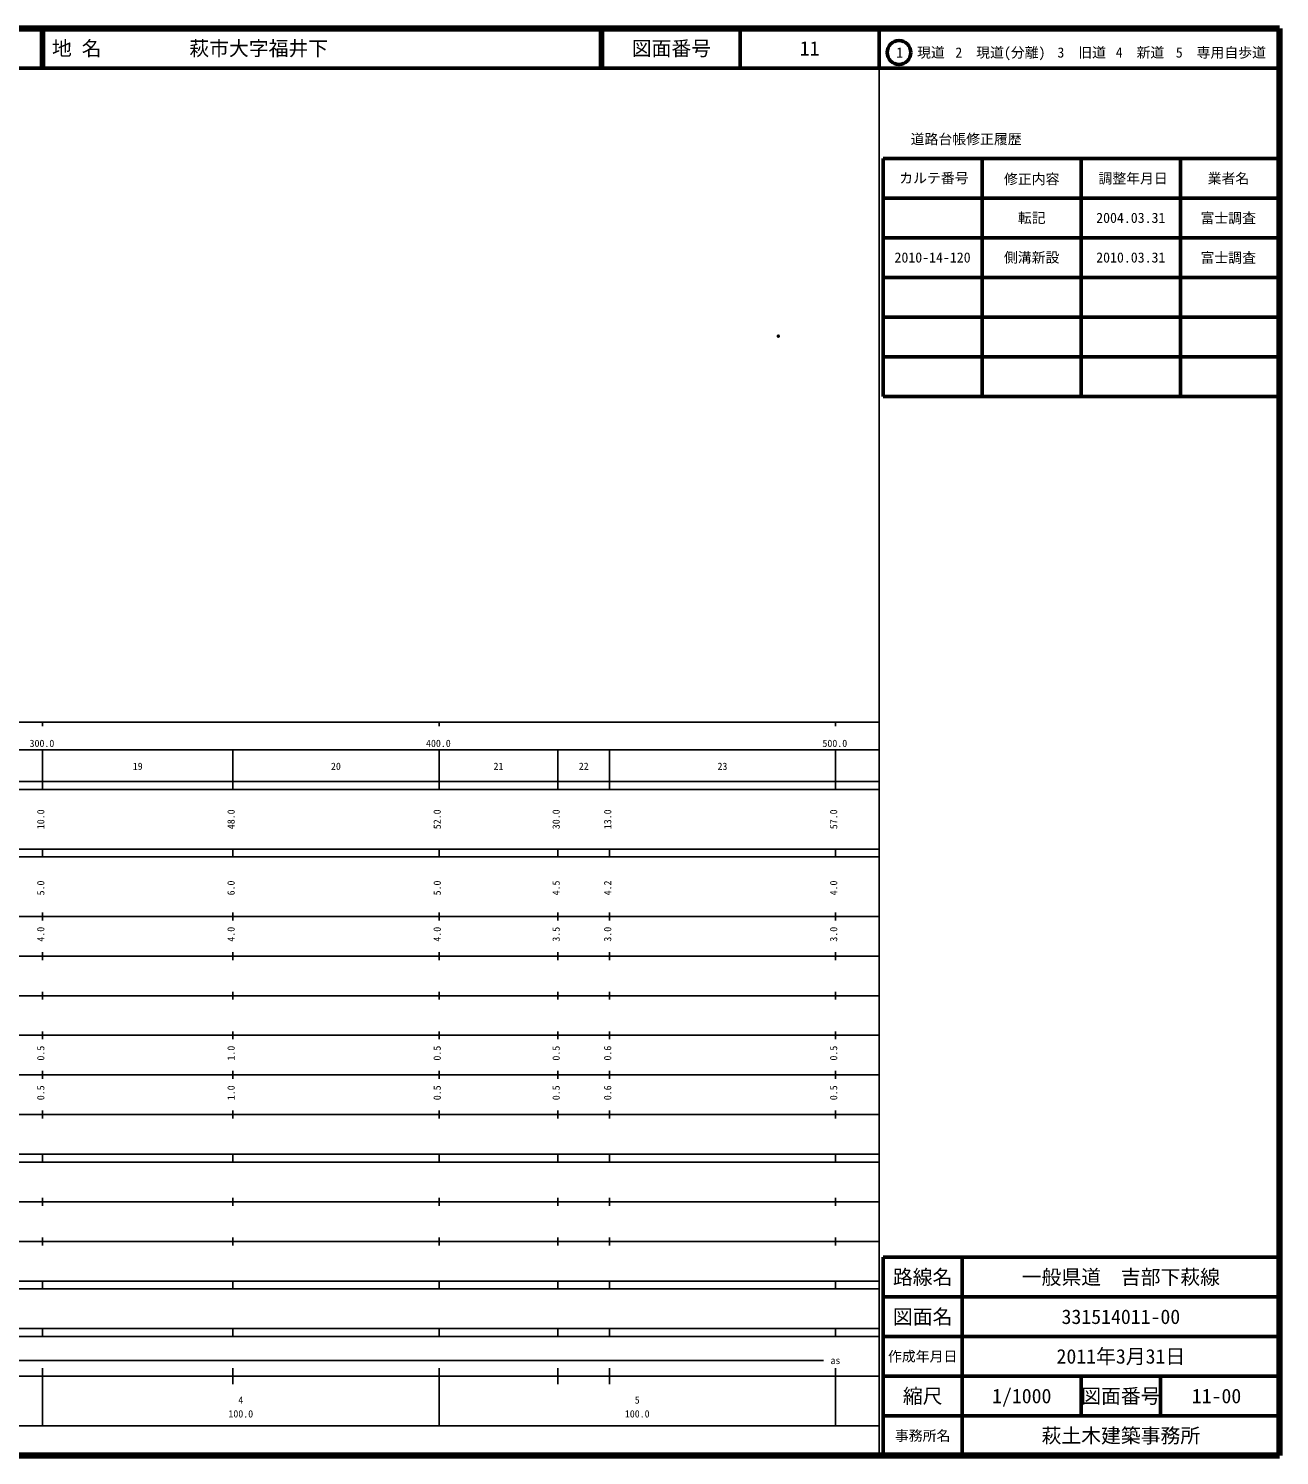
# Model space of a CAD drawing. Units: millimetres on the paper. Extents: x 40 to 680, y 20 to 380.
# Drawn here: x 364.5 to 680, y 20 to 380 of the extents above; entities that cross this region are included whole.
import ezdxf
from ezdxf.enums import TextEntityAlignment as Align

# ---------------------------------------------------------------- set-up
doc = ezdxf.new("R2010")
doc.units = ezdxf.units.MM
doc.header["$PDMODE"] = 32
doc.header["$PDSIZE"] = 0.5
doc.layers.add('M-OTRS', color=6, linetype='Continuous')
doc.layers.add('M-TTL-TXT', color=7, linetype='Continuous')
for name, color, linetype, lineweight in [('M-TTL', 2, 'Continuous', 140), ('M-TTL-BAND', 7, 'Continuous', 25), ('M-TTL-FRAM', 2, 'Continuous', 50), ('M-TTL-LINE', 7, 'Continuous', 50)]:
    doc.layers.add(name, color=color, linetype=linetype, lineweight=lineweight)
doc.styles.add('ＭＳ ゴシック', font='')
doc.styles.get('ＭＳ ゴシック').set_extended_font_data('MS Gothic')

msp = doc.modelspace()

# ---------------------------------------------------------------- linework, layer by layer
at = {"layer": 'M-OTRS'}
msp.add_point((553.596, 302.387), dxfattribs=at)
at = {"layer": 'M-TTL'}
for p, q in [((680, 380), (40, 380)), ((680, 20), (680, 380)), ((40, 20), (680, 20))]:
    msp.add_line(p, q, dxfattribs=at)
at = {"layer": 'M-TTL-BAND'}
for p, q in [((579, 20), (579, 370)), ((40, 205), (579, 205)), ((368, 205), (368, 204)), ((468, 205), (468, 204)), ((568, 205), (568, 204)), ((68, 198), (579, 198)), ((368, 188), (368, 198)), ((416, 188), (416, 198)), ((468, 188), (468, 198)), ((498, 188), (498, 198)), ((511, 188), (511, 198)), ((568, 188), (568, 198)), ((40, 190), (579, 190)), ((40, 188), (579, 188)), ((40, 173), (579, 173)), ((368, 171), (368, 173)), ((416, 171), (416, 173)), ((468, 171), (468, 173)), ((498, 171), (498, 173)), ((511, 171), (511, 173)), ((568, 171), (568, 173)), ((40, 171), (579, 171)), ((40, 156), (579, 156)), ((368, 155), (368, 157)), ((416, 155), (416, 157)), ((468, 155), (468, 157)), ((498, 155), (498, 157)), ((511, 155), (511, 157)), ((568, 155), (568, 157)), ((46, 146), (579, 146)), ((368, 145), (368, 147)), ((416, 145), (416, 147)), ((468, 145), (468, 147)), ((498, 145), (498, 147)), ((511, 145), (511, 147)), ((568, 145), (568, 147)), ((368, 135), (368, 137)), ((416, 135), (416, 137)), ((468, 135), (468, 137)), ((498, 135), (498, 137)), ((511, 135), (511, 137)), ((568, 135), (568, 137)), ((52, 136), (579, 136)), ((46, 126), (579, 126)), ((368, 125), (368, 127)), ((416, 125), (416, 127)), ((468, 125), (468, 127)), ((498, 125), (498, 127)), ((511, 125), (511, 127)), ((568, 125), (568, 127)), ((52, 116), (579, 116)), ((368, 115), (368, 117)), ((416, 115), (416, 117)), ((468, 115), (468, 117)), ((498, 115), (498, 117)), ((511, 115), (511, 117)), ((568, 115), (568, 117)), ((46, 106), (579, 106)), ((368, 105), (368, 107)), ((416, 105), (416, 107)), ((468, 105), (468, 107)), ((498, 105), (498, 107)), ((511, 105), (511, 107)), ((568, 105), (568, 107)), ((40, 96), (579, 96)), ((40, 94), (579, 94)), ((368, 94), (368, 96)), ((416, 94), (416, 96)), ((468, 94), (468, 96)), ((498, 94), (498, 96)), ((511, 94), (511, 96)), ((568, 94), (568, 96)), ((49, 84), (579, 84)), ((368, 83), (368, 85)), ((416, 83), (416, 85)), ((468, 83), (468, 85)), ((498, 83), (498, 85)), ((511, 83), (511, 85)), ((568, 83), (568, 85)), ((40, 74), (579, 74)), ((368, 73), (368, 75)), ((416, 73), (416, 75)), ((468, 73), (468, 75)), ((498, 73), (498, 75)), ((511, 73), (511, 75)), ((568, 73), (568, 75)), ((40, 64), (579, 64)), ((40, 62), (579, 62)), ((368, 62), (368, 64)), ((416, 62), (416, 64)), ((468, 62), (468, 64)), ((498, 62), (498, 64)), ((511, 62), (511, 64)), ((568, 62), (568, 64)), ((40, 52), (579, 52)), ((368, 50), (368, 52)), ((416, 50), (416, 52)), ((468, 50), (468, 52)), ((498, 50), (498, 52)), ((511, 50), (511, 52)), ((568, 50), (568, 52)), ((40, 50), (579, 50)), ((71, 44), (565, 44)), ((40, 40), (579, 40)), ((368, 27.5), (368, 42)), ((416, 38), (416, 42)), ((468, 27.5), (468, 42)), ((498, 38), (498, 42)), ((511, 38), (511, 42)), ((568, 27.5), (568, 42)), ((68, 27.5), (579, 27.5))]:
    msp.add_line(p, q, dxfattribs=at)
at = {"layer": 'M-TTL-FRAM'}
for p, q in [((580, 347.197), (580, 287.197)), ((580, 347.197), (680, 347.197)), ((580, 287.197), (680, 287.197)), ((680, 70), (580, 70)), ((580, 70), (580, 20))]:
    msp.add_line(p, q, dxfattribs=at)
at = {"layer": 'M-TTL-LINE'}
for p, q in [((367.75, 380), (367.75, 370)), ((368.25, 380), (368.25, 370)), ((508.747, 380), (508.747, 370)), ((509.247, 380), (509.247, 370)), ((543.997, 380), (543.997, 370)), ((579, 380), (579, 370)), ((40, 370), (680, 370)), ((605, 347.197), (605, 287.197)), ((630, 347.197), (630, 287.197)), ((655, 347.197), (655, 287.197)), ((580, 337.197), (680, 337.197)), ((580, 327.197), (680, 327.197)), ((580, 317.197), (680, 317.197)), ((580, 307.197), (680, 307.197)), ((580, 297.197), (680, 297.197)), ((600, 70), (600, 20)), ((680, 60), (580, 60)), ((680, 50), (580, 50)), ((680, 40), (580, 40)), ((630, 40), (630, 30)), ((650, 40), (650, 30)), ((680, 30), (580, 30))]:
    msp.add_line(p, q, dxfattribs=at)
msp.add_circle((584.031, 373.958), 3, dxfattribs=at)

# ---------------------------------------------------------------- texts
at = {"layer": 'M-TTL-BAND', "style": 'ＭＳ ゴシック'}
for s, p in [('300.0', (367.844, 198.195)), ('400.0', (467.844, 198.195)), ('500.0', (567.844, 198.195)), ('19', (392, 192.405)), ('20', (442, 192.405)), ('21', (483, 192.405)), ('22', (504.5, 192.405)), ('23', (539.5, 192.405)), ('as', (568, 42.5)), ('4', (418, 32.523)), ('5', (518, 32.523)), ('100.0', (418, 29.033)), ('100.0', (518, 29.033))]:
    msp.add_text(s, height=1.833, dxfattribs=at).set_placement(p, align=Align.BOTTOM_CENTER)
for s, p in [('10.0', (369, 180.5)), ('48.0', (417, 180.5)), ('52.0', (469, 180.5)), ('30.0', (499, 180.5)), ('13.0', (512, 180.5)), ('57.0', (569, 180.5)), ('5.0', (369, 163.174)), ('6.0', (417, 163.174)), ('5.0', (469, 163.174)), ('4.5', (499, 163.174)), ('4.2', (512, 163.174)), ('4.0', (569, 163.174)), ('4.0', (369, 151.5)), ('4.0', (417, 151.5)), ('4.0', (469, 151.5)), ('3.5', (499, 151.5)), ('3.0', (512, 151.5)), ('3.0', (569, 151.5)), ('0.5', (369, 121.5)), ('1.0', (417, 121.5)), ('0.5', (469, 121.5)), ('0.5', (499, 121.5)), ('0.6', (512, 121.5)), ('0.5', (569, 121.5)), ('0.5', (369, 111.5)), ('1.0', (417, 111.5)), ('0.5', (469, 111.5)), ('0.5', (499, 111.5)), ('0.6', (512, 111.5)), ('0.5', (569, 111.5))]:
    msp.add_text(s, height=1.833, rotation=90, dxfattribs=at).set_placement(p, align=Align.BOTTOM_CENTER)
at = {"layer": 'M-TTL-TXT', "style": 'ＭＳ ゴシック'}
for s, p in [('地 名', (370.38, 375)), ('萩市大字福井下', (405.024, 375))]:
    msp.add_text(s, height=3.666, dxfattribs=at).set_placement(p, align=Align.MIDDLE_LEFT)
for s, height, p in [('図面番号', 3.666, (526.622, 375)), ('11', 3.666, (561.497, 375)), ('1\u3000現道', 2.566, (589.448, 373.958)), ('2\u3000現道(分離)', 2.566, (609.619, 373.958)), ('3\u3000旧道', 2.566, (630.121, 373.958)), ('4\u3000新道', 2.566, (644.824, 373.958)), ('5\u3000専用自歩道', 2.566, (665.228, 373.958)), ('道路台帳修正履歴', 2.566, (600.968, 352.113)), ('カルテ番号', 2.566, (592.839, 342.277)), ('修正内容', 2.566, (617.509, 342.023)), ('調整年月日', 2.566, (643.089, 342.197)), ('業者名', 2.566, (667.134, 342.197)), ('転記', 2.566, (617.5, 332.245)), ('2004.03.31', 2.566, (642.5, 332.245)), ('富士調査', 2.566, (667.077, 332.189)), ('2010-14-120', 2.566, (592.5, 322.245)), ('側溝新設', 2.566, (617.5, 322.245)), ('2010.03.31', 2.566, (642.5, 322.245)), ('富士調査', 2.566, (667.077, 322.189)), ('路線名', 3.666, (590, 65)), ('路線名', 3.666, (590, 65)), ('一般県道\u3000吉部下萩線', 3.666, (640, 65)), ('図面名', 3.666, (590, 55)), ('図面名', 3.666, (590, 55)), ('331514011-00', 3.666, (640, 55)), ('2011年3月31日', 3.666, (640, 45)), ('作成年月日', 2.566, (590, 45)), ('作成年月日', 2.566, (590, 45)), ('縮尺', 3.666, (590, 35)), ('縮尺', 3.666, (590, 35)), ('1/1000', 3.666, (615, 35)), ('図面番号', 3.666, (640, 35)), ('図面番号', 3.666, (640, 35)), ('11-00', 3.666, (664.125, 35)), ('事務所名', 2.566, (590, 25)), ('事務所名', 2.566, (590, 25)), ('萩土木建築事務所', 3.666, (640, 25))]:
    msp.add_text(s, height=height, dxfattribs=at).set_placement(p, align=Align.MIDDLE_CENTER)

doc.saveas('drawing.dxf')
